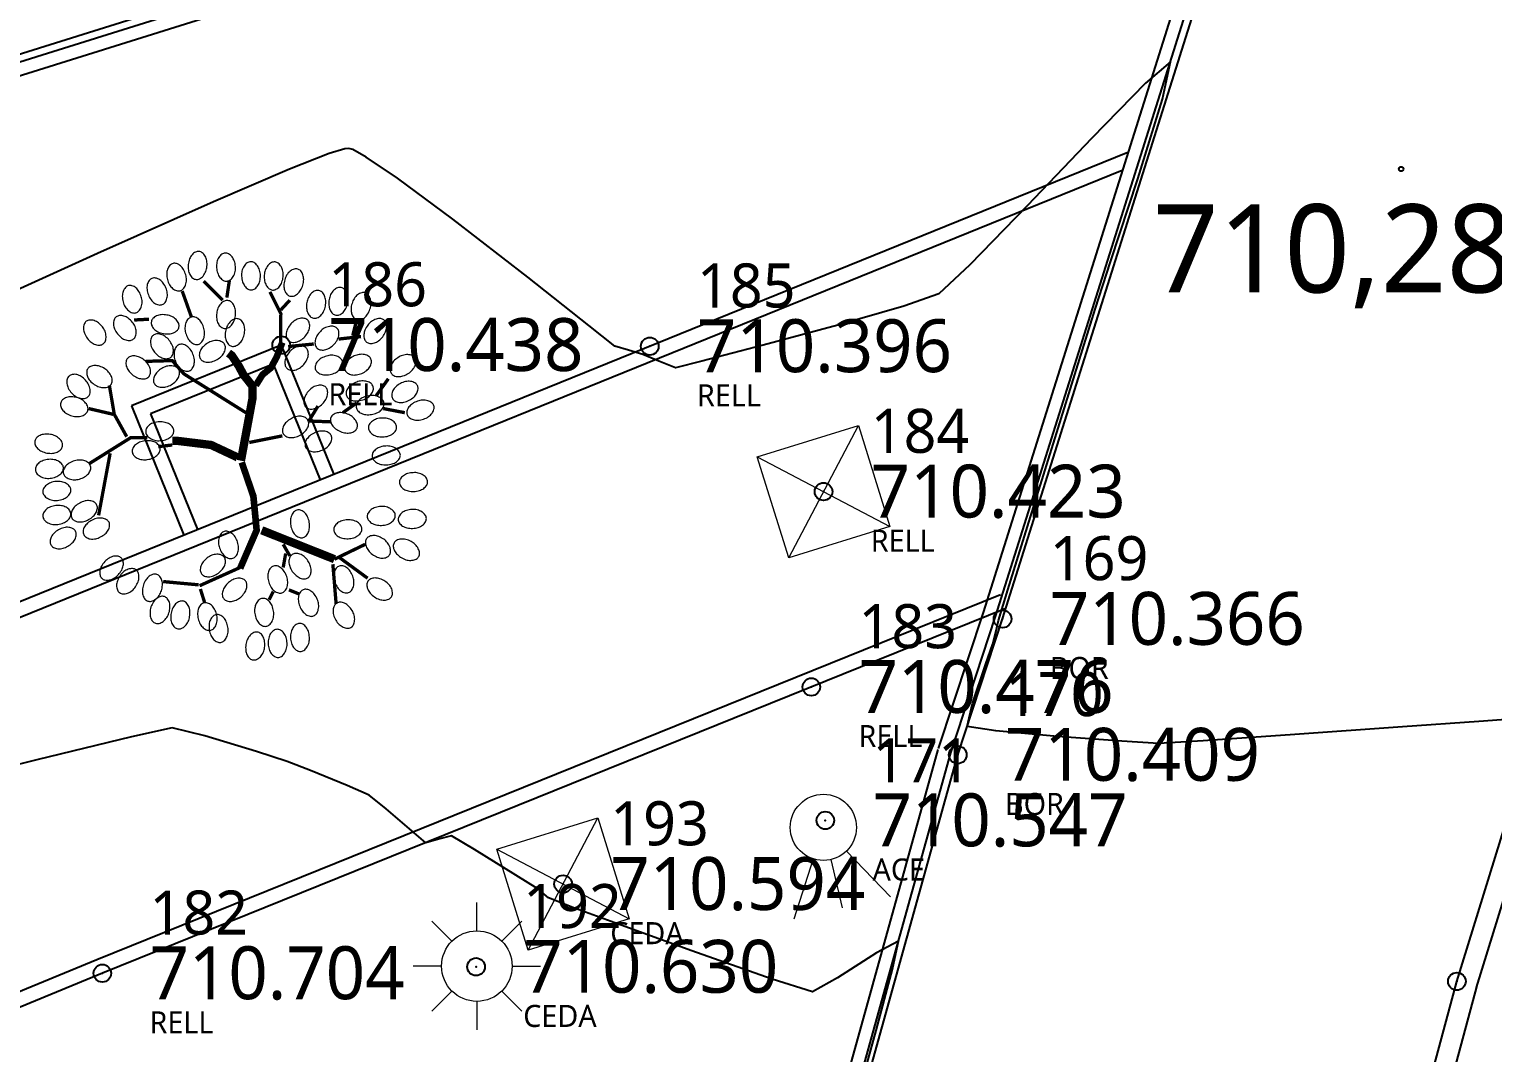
# Model space of a CAD drawing. Header units: metres. Extents: x 429510 to 429857, y 4467140 to 4467333.
# Drawn here: x 429678.79 to 429688.74, y 4467166.36 to 4467173.32 of the extents above; entities that cross this region are included whole.
import ezdxf

# ---------------------------------------------------------------- set-up
doc = ezdxf.new("R2010")
doc.units = ezdxf.units.M
doc.header["$LTSCALE"] = 4
doc.header["$PDMODE"] = 32
doc.header["$PDSIZE"] = 0.12
for name, color, linetype in [('C-ETIQ', 7, 'Continuous'), ('C-MARC', 7, 'Continuous'), ('C-PUNTOS', 7, 'Continuous'), ('C-SUPE-ETIQ_Puntos', 92, 'Continuous'), ('C-TOPO-FEAT', 94, 'Continuous')]:
    doc.layers.add(name, color=color, linetype=linetype)
doc.layers.add('C-SUPE_CurvasNivel', color=42, linetype='Continuous', true_color=0xb38600)
doc.layers.add('TB-ARBOL', color=94, linetype='Continuous', true_color=0x03a003)
for name, color, linetype, lineweight in [('TB-44FAROLA-P', 254, 'Continuous', 0), ('TB-47REGISTRO-ELECTRICO-P', 213, 'Continuous', 0), ('TB-52REGISTRO-TRAFICO-P', 253, 'Continuous', 0)]:
    doc.layers.add(name, color=color, linetype=linetype, lineweight=lineweight)
doc.layers.add('TRIAL-BORDILLO', color=232, linetype='Continuous', lineweight=9, true_color=0xc70063)
doc.styles.get("Standard").update_dxf_attribs({"font": 'segoeuil.ttf'})
doc.styles.add('Trial_standard', font='segoeuisl.ttf')

# ---------------------------------------------------------------- blocks, each defined once
blk = doc.blocks.new('*U33')
for p, q in [((0.261, -0.269), (0.76, -0.786)), ((-0.116, -0.357), (-0.335, -1.041)), ((0.085, -0.365), (0.213, -0.914))]:
    blk.add_line(p, q)
blk.add_circle((0, 0), 0.375)
blk = doc.blocks.new('FAR10')
for p, q in [((0, 0.4), (0, 0.722)), ((-0.283, 0.283), (-0.51, 0.51)), ((0.283, 0.283), (0.51, 0.51)), ((-0.4, 0), (-0.722, 0)), ((0.4, 0), (0.722, 0)), ((-0.283, -0.283), (-0.51, -0.51)), ((0.283, -0.283), (0.51, -0.51)), ((0, -0.4), (0, -0.722))]:
    blk.add_line(p, q)
blk.add_circle((0, 0), 0.4)
blk = doc.blocks.new('*U27')
for p, q in [((-0.395, -0.751), (0.395, 0.751)), ((-0.751, 0.395), (0.751, -0.395))]:
    blk.add_line(p, q)
at = {"flags": 128}
blk.add_lwpolyline([(-0.395, -0.751), (-0.751, 0.395), (0.395, 0.751), (0.751, -0.395), (-0.395, -0.751)], dxfattribs=at)
blk = doc.blocks.new('*U24')
at = {"layer": 'TB-ARBOL', "color": 84, "lineweight": 0, "true_color": 0x369720}
for points in [[(-0.674, 2.118, 0.139214), (-0.634, 2.125, 0.107097), (-0.594, 2.157, 0.080118), (-0.563, 2.209, 0.082766), (-0.551, 2.266, 0.067841), (-0.552, 2.33, 0.080118), (-0.57, 2.381, 0.107097), (-0.603, 2.421, 0.139214), (-0.64, 2.436, 0.139214), (-0.68, 2.429, 0.107097), (-0.72, 2.397, 0.080118), (-0.748, 2.35, 0.067841), (-0.763, 2.288, 0.067841), (-0.761, 2.224, 0.080118), (-0.744, 2.173, 0.107097), (-0.711, 2.133, 0.139214)], [(-0.325, 2.099, 0.139214), (-0.287, 2.112, 0.107097), (-0.252, 2.15, 0.080118), (-0.23, 2.207, 0.082766), (-0.228, 2.265, 0.067841), (-0.241, 2.328, 0.080118), (-0.266, 2.376, 0.107097), (-0.306, 2.409, 0.139214), (-0.345, 2.417, 0.139214), (-0.382, 2.404, 0.107097), (-0.417, 2.366, 0.080118), (-0.437, 2.315, 0.067841), (-0.441, 2.251, 0.067841), (-0.429, 2.189, 0.080118), (-0.403, 2.141, 0.107097), (-0.364, 2.107, 0.139214)], [(-0.855, 1.99, 0.139214), (-0.82, 2.01, 0.107097), (-0.794, 2.054, 0.080118), (-0.783, 2.113, 0.082766), (-0.791, 2.171, 0.067841), (-0.816, 2.23, 0.080118), (-0.85, 2.272, 0.107097), (-0.895, 2.298, 0.139214), (-0.935, 2.299, 0.139214), (-0.97, 2.278, 0.107097), (-0.997, 2.234, 0.080118), (-1.006, 2.181, 0.067841), (-0.999, 2.117, 0.067841), (-0.974, 2.058, 0.080118), (-0.94, 2.016, 0.107097), (-0.895, 1.991, 0.139214)], [(-0.056, 2.318, 0.139214), (-0.094, 2.306, 0.107097), (-0.13, 2.269, 0.080118), (-0.154, 2.213, 0.082766), (-0.158, 2.155, 0.067841), (-0.147, 2.092, 0.080118), (-0.123, 2.044, 0.107097), (-0.084, 2.009, 0.139214), (-0.046, 1.999, 0.139214), (-0.008, 2.012, 0.107097), (0.028, 2.049, 0.080118), (0.049, 2.099, 0.067841), (0.056, 2.162, 0.067841), (0.045, 2.225, 0.080118), (0.021, 2.274, 0.107097), (-0.017, 2.309, 0.139214)], [(0.221, 2.316, 0.139214), (0.181, 2.309, 0.107097), (0.141, 2.276, 0.080118), (0.111, 2.224, 0.082766), (0.1, 2.166, 0.067841), (0.103, 2.102, 0.080118), (0.122, 2.051, 0.107097), (0.156, 2.012, 0.139214), (0.193, 1.998, 0.139214), (0.232, 2.006, 0.107097), (0.273, 2.038, 0.080118), (0.299, 2.086, 0.067841), (0.313, 2.148, 0.067841), (0.31, 2.212, 0.080118), (0.292, 2.263, 0.107097), (0.258, 2.302, 0.139214)], [(0.478, 2.236, 0.139214), (0.438, 2.236, 0.107097), (0.392, 2.212, 0.080118), (0.353, 2.167, 0.082766), (0.331, 2.113, 0.067841), (0.322, 2.049, 0.080118), (0.33, 1.995, 0.107097), (0.356, 1.951, 0.139214), (0.389, 1.93, 0.139214), (0.429, 1.929, 0.107097), (0.475, 1.954, 0.080118), (0.511, 1.995, 0.067841), (0.536, 2.053, 0.067841), (0.546, 2.117, 0.080118), (0.538, 2.17, 0.107097), (0.512, 2.215, 0.139214)], [(-1.356, 1.74, 0.139214), (-1.322, 1.761, 0.107097), (-1.296, 1.805, 0.080118), (-1.286, 1.865, 0.082766), (-1.295, 1.922, 0.067841), (-1.321, 1.981, 0.080118), (-1.356, 2.023, 0.107097), (-1.401, 2.047, 0.139214), (-1.441, 2.048, 0.139214), (-1.475, 2.027, 0.107097), (-1.501, 1.982, 0.080118), (-1.51, 1.929, 0.067841), (-1.502, 1.865, 0.067841), (-1.476, 1.806, 0.080118), (-1.441, 1.765, 0.107097), (-1.396, 1.74, 0.139214)], [(-1.057, 1.833, 0.139214), (-1.025, 1.857, 0.107097), (-1.004, 1.904, 0.080118), (-1, 1.964, 0.082766), (-1.016, 2.021, 0.067841), (-1.047, 2.077, 0.080118), (-1.086, 2.114, 0.107097), (-1.134, 2.134, 0.139214), (-1.174, 2.13, 0.139214), (-1.205, 2.106, 0.107097), (-1.227, 2.059, 0.080118), (-1.23, 2.005, 0.067841), (-1.215, 1.943, 0.067841), (-1.184, 1.887, 0.080118), (-1.145, 1.849, 0.107097), (-1.097, 1.829, 0.139214)], [(0.718, 1.993, 0.139214), (0.678, 1.989, 0.107097), (0.635, 1.961, 0.080118), (0.6, 1.912, 0.082766), (0.582, 1.856, 0.067841), (0.579, 1.793, 0.080118), (0.592, 1.74, 0.107097), (0.621, 1.698, 0.139214), (0.657, 1.679, 0.139214), (0.697, 1.683, 0.107097), (0.74, 1.711, 0.080118), (0.772, 1.755, 0.067841), (0.793, 1.816, 0.067841), (0.796, 1.88, 0.080118), (0.783, 1.932, 0.107097), (0.754, 1.975, 0.139214)], [(0.971, 2.026, 0.139214), (0.931, 2.023, 0.107097), (0.888, 1.995, 0.080118), (0.852, 1.946, 0.082766), (0.835, 1.89, 0.067841), (0.832, 1.826, 0.080118), (0.845, 1.773, 0.107097), (0.874, 1.731, 0.139214), (0.91, 1.713, 0.139214), (0.95, 1.716, 0.107097), (0.993, 1.744, 0.080118), (1.025, 1.789, 0.067841), (1.045, 1.849, 0.067841), (1.049, 1.913, 0.080118), (1.036, 1.966, 0.107097), (1.007, 2.008, 0.139214)], [(-0.313, 1.879, 0.139214), (-0.352, 1.873, 0.107097), (-0.394, 1.843, 0.080118), (-0.426, 1.792, 0.082766), (-0.44, 1.735, 0.067841), (-0.44, 1.671, 0.080118), (-0.424, 1.619, 0.107097), (-0.392, 1.579, 0.139214), (-0.355, 1.563, 0.139214), (-0.315, 1.569, 0.107097), (-0.274, 1.599, 0.080118), (-0.245, 1.645, 0.067841), (-0.228, 1.707, 0.067841), (-0.228, 1.771, 0.080118), (-0.244, 1.823, 0.107097), (-0.276, 1.863, 0.139214)], [(1.244, 1.966, 0.139214), (1.204, 1.967, 0.107097), (1.158, 1.944, 0.080118), (1.117, 1.9, 0.082766), (1.094, 1.846, 0.067841), (1.083, 1.783, 0.080118), (1.09, 1.729, 0.107097), (1.115, 1.684, 0.139214), (1.149, 1.662, 0.139214), (1.189, 1.661, 0.107097), (1.235, 1.684, 0.080118), (1.271, 1.724, 0.067841), (1.298, 1.782, 0.067841), (1.309, 1.845, 0.080118), (1.302, 1.899, 0.107097), (1.277, 1.944, 0.139214)], [(-1.382, 1.443, 0.139214), (-1.359, 1.475, 0.107097), (-1.352, 1.526, 0.080118), (-1.366, 1.585, 0.082766), (-1.397, 1.634, 0.067841), (-1.444, 1.679, 0.080118), (-1.492, 1.703, 0.107097), (-1.543, 1.708, 0.139214), (-1.58, 1.693, 0.139214), (-1.604, 1.661, 0.107097), (-1.611, 1.609, 0.080118), (-1.598, 1.557, 0.067841), (-1.565, 1.502, 0.067841), (-1.519, 1.457, 0.080118), (-1.471, 1.432, 0.107097), (-1.419, 1.427, 0.139214)], [(-0.868, 1.579, 0.139214), (-0.871, 1.618, 0.107097), (-0.9, 1.662, 0.080118), (-0.948, 1.697, 0.082766), (-1.004, 1.714, 0.067841), (-1.068, 1.718, 0.080118), (-1.121, 1.705, 0.107097), (-1.163, 1.675, 0.139214), (-1.181, 1.639, 0.139214), (-1.178, 1.599, 0.107097), (-1.15, 1.556, 0.080118), (-1.106, 1.524, 0.067841), (-1.045, 1.504, 0.067841), (-0.981, 1.5, 0.080118), (-0.928, 1.513, 0.107097), (-0.886, 1.543, 0.139214)], [(-0.726, 1.692, 0.139214), (-0.761, 1.672, 0.107097), (-0.789, 1.629, 0.080118), (-0.8, 1.57, 0.082766), (-0.792, 1.512, 0.067841), (-0.769, 1.452, 0.080118), (-0.735, 1.41, 0.107097), (-0.69, 1.384, 0.139214), (-0.65, 1.382, 0.139214), (-0.616, 1.402, 0.107097), (-0.588, 1.446, 0.080118), (-0.578, 1.499, 0.067841), (-0.585, 1.563, 0.067841), (-0.608, 1.622, 0.080118), (-0.642, 1.665, 0.107097), (-0.686, 1.691, 0.139214)], [(-0.195, 1.671, 0.139214), (-0.235, 1.67, 0.107097), (-0.28, 1.644, 0.080118), (-0.317, 1.597, 0.082766), (-0.337, 1.542, 0.067841), (-0.344, 1.478, 0.080118), (-0.333, 1.425, 0.107097), (-0.306, 1.381, 0.139214), (-0.271, 1.361, 0.139214), (-0.231, 1.363, 0.107097), (-0.186, 1.389, 0.080118), (-0.152, 1.431, 0.067841), (-0.129, 1.491, 0.067841), (-0.122, 1.555, 0.080118), (-0.133, 1.608, 0.107097), (-0.16, 1.651, 0.139214)], [(0.589, 1.659, 0.139214), (0.553, 1.677, 0.107097), (0.502, 1.676, 0.080118), (0.446, 1.653, 0.082766), (0.402, 1.614, 0.067841), (0.366, 1.562, 0.080118), (0.349, 1.51, 0.107097), (0.352, 1.458, 0.139214), (0.373, 1.424, 0.139214), (0.409, 1.406, 0.107097), (0.461, 1.408, 0.080118), (0.511, 1.429, 0.067841), (0.56, 1.469, 0.067841), (0.596, 1.522, 0.080118), (0.613, 1.574, 0.107097), (0.61, 1.625, 0.139214)], [(1.456, 1.659, 0.139214), (1.419, 1.674, 0.107097), (1.368, 1.669, 0.080118), (1.314, 1.641, 0.082766), (1.274, 1.6, 0.067841), (1.241, 1.544, 0.080118), (1.229, 1.492, 0.107097), (1.236, 1.44, 0.139214), (1.259, 1.408, 0.139214), (1.296, 1.393, 0.107097), (1.348, 1.398, 0.080118), (1.396, 1.423, 0.067841), (1.442, 1.468, 0.067841), (1.474, 1.523, 0.080118), (1.487, 1.576, 0.107097), (1.48, 1.627, 0.139214)], [(-1.726, 1.388, 0.139214), (-1.702, 1.42, 0.107097), (-1.694, 1.471, 0.080118), (-1.706, 1.53, 0.082766), (-1.736, 1.58, 0.067841), (-1.781, 1.625, 0.080118), (-1.829, 1.651, 0.107097), (-1.88, 1.657, 0.139214), (-1.918, 1.643, 0.139214), (-1.942, 1.611, 0.107097), (-1.95, 1.56, 0.080118), (-1.939, 1.507, 0.067841), (-1.907, 1.451, 0.067841), (-1.862, 1.406, 0.080118), (-1.815, 1.38, 0.107097), (-1.763, 1.373, 0.139214)], [(-1.16, 1.484, 0.139214), (-1.184, 1.452, 0.107097), (-1.19, 1.401, 0.080118), (-1.176, 1.342, 0.082766), (-1.144, 1.293, 0.067841), (-1.098, 1.249, 0.080118), (-1.049, 1.225, 0.107097), (-0.998, 1.22, 0.139214), (-0.961, 1.235, 0.139214), (-0.938, 1.268, 0.107097), (-0.931, 1.319, 0.080118), (-0.944, 1.372, 0.067841), (-0.977, 1.427, 0.067841), (-1.024, 1.471, 0.080118), (-1.072, 1.495, 0.107097), (-1.124, 1.5, 0.139214)], [(0.923, 1.565, 0.139214), (0.888, 1.584, 0.107097), (0.837, 1.586, 0.080118), (0.78, 1.565, 0.082766), (0.735, 1.529, 0.067841), (0.696, 1.478, 0.080118), (0.677, 1.427, 0.107097), (0.677, 1.375, 0.139214), (0.697, 1.34, 0.139214), (0.731, 1.321, 0.107097), (0.783, 1.319, 0.080118), (0.834, 1.338, 0.067841), (0.885, 1.377, 0.067841), (0.924, 1.427, 0.080118), (0.943, 1.478, 0.107097), (0.943, 1.53, 0.139214)], [(-0.867, 1.379, 0.139214), (-0.899, 1.354, 0.107097), (-0.92, 1.307, 0.080118), (-0.923, 1.247, 0.082766), (-0.908, 1.191, 0.067841), (-0.876, 1.135, 0.080118), (-0.837, 1.098, 0.107097), (-0.789, 1.078, 0.139214), (-0.749, 1.082, 0.139214), (-0.717, 1.107, 0.107097), (-0.696, 1.154, 0.080118), (-0.693, 1.208, 0.067841), (-0.709, 1.27, 0.067841), (-0.74, 1.326, 0.080118), (-0.78, 1.363, 0.107097), (-0.827, 1.383, 0.139214)], [(-0.351, 1.383, 0.139214), (-0.38, 1.41, 0.107097), (-0.43, 1.425, 0.080118), (-0.49, 1.419, 0.082766), (-0.543, 1.395, 0.067841), (-0.594, 1.355, 0.080118), (-0.625, 1.311, 0.107097), (-0.637, 1.261, 0.139214), (-0.627, 1.222, 0.139214), (-0.598, 1.194, 0.107097), (-0.548, 1.18, 0.080118), (-0.494, 1.185, 0.067841), (-0.435, 1.21, 0.067841), (-0.385, 1.249, 0.080118), (-0.354, 1.294, 0.107097), (-0.341, 1.344, 0.139214)], [(0.573, 1.343, 0.139214), (0.537, 1.361, 0.107097), (0.485, 1.359, 0.080118), (0.43, 1.336, 0.082766), (0.387, 1.297, 0.067841), (0.351, 1.244, 0.080118), (0.334, 1.192, 0.107097), (0.338, 1.14, 0.139214), (0.359, 1.107, 0.139214), (0.395, 1.089, 0.107097), (0.447, 1.091, 0.080118), (0.497, 1.112, 0.067841), (0.546, 1.153, 0.067841), (0.582, 1.206, 0.080118), (0.598, 1.258, 0.107097), (0.594, 1.31, 0.139214)], [(-1.207, 1.019, 0.139214), (-1.191, 1.055, 0.107097), (-1.195, 1.107, 0.080118), (-1.221, 1.161, 0.082766), (-1.261, 1.203, 0.067841), (-1.315, 1.237, 0.080118), (-1.368, 1.251, 0.107097), (-1.419, 1.246, 0.139214), (-1.452, 1.223, 0.139214), (-1.468, 1.187, 0.107097), (-1.465, 1.135, 0.080118), (-1.441, 1.086, 0.067841), (-1.398, 1.039, 0.067841), (-1.344, 1.005, 0.080118), (-1.292, 0.991, 0.107097), (-1.24, 0.996, 0.139214)], [(0.986, 1.188, 0.139214), (0.965, 1.222, 0.107097), (0.921, 1.249, 0.080118), (0.862, 1.259, 0.082766), (0.804, 1.249, 0.067841), (0.745, 1.224, 0.080118), (0.704, 1.189, 0.107097), (0.679, 1.144, 0.139214), (0.678, 1.104, 0.139214), (0.699, 1.07, 0.107097), (0.743, 1.043, 0.080118), (0.797, 1.035, 0.067841), (0.861, 1.043, 0.067841), (0.919, 1.068, 0.080118), (0.961, 1.103, 0.107097), (0.986, 1.148, 0.139214)], [(1.309, 1.215, 0.139214), (1.284, 1.246, 0.107097), (1.236, 1.266, 0.080118), (1.176, 1.267, 0.082766), (1.12, 1.25, 0.067841), (1.066, 1.216, 0.080118), (1.029, 1.176, 0.107097), (1.012, 1.127, 0.139214), (1.017, 1.088, 0.139214), (1.042, 1.057, 0.107097), (1.09, 1.037, 0.080118), (1.144, 1.036, 0.067841), (1.206, 1.053, 0.067841), (1.261, 1.087, 0.080118), (1.297, 1.127, 0.107097), (1.315, 1.176, 0.139214)], [(1.807, 1.227, 0.139214), (1.777, 1.254, 0.107097), (1.727, 1.266, 0.080118), (1.667, 1.257, 0.082766), (1.615, 1.231, 0.067841), (1.566, 1.19, 0.080118), (1.537, 1.144, 0.107097), (1.527, 1.093, 0.139214), (1.538, 1.055, 0.139214), (1.568, 1.028, 0.107097), (1.619, 1.016, 0.080118), (1.672, 1.024, 0.067841), (1.731, 1.051, 0.067841), (1.779, 1.092, 0.080118), (1.809, 1.138, 0.107097), (1.819, 1.189, 0.139214)], [(-1.901, 0.786, 0.139214), (-1.879, 0.819, 0.107097), (-1.876, 0.871, 0.080118), (-1.894, 0.928, 0.082766), (-1.928, 0.976, 0.067841), (-1.977, 1.017, 0.080118), (-2.026, 1.039, 0.107097), (-2.078, 1.04, 0.139214), (-2.114, 1.023, 0.139214), (-2.135, 0.989, 0.107097), (-2.139, 0.938, 0.080118), (-2.123, 0.886, 0.067841), (-2.087, 0.833, 0.067841), (-2.038, 0.791, 0.080118), (-1.988, 0.77, 0.107097), (-1.937, 0.768, 0.139214)], [(-1.636, 0.928, 0.139214), (-1.624, 0.966, 0.107097), (-1.633, 1.017, 0.080118), (-1.665, 1.068, 0.082766), (-1.709, 1.106, 0.067841), (-1.767, 1.134, 0.080118), (-1.821, 1.142, 0.107097), (-1.871, 1.131, 0.139214), (-1.902, 1.106, 0.139214), (-1.914, 1.067, 0.107097), (-1.905, 1.017, 0.080118), (-1.876, 0.97, 0.067841), (-1.828, 0.928, 0.067841), (-1.771, 0.9, 0.080118), (-1.717, 0.891, 0.107097), (-1.667, 0.902, 0.139214)], [(-0.87, 1.096, 0.139214), (-0.899, 1.124, 0.107097), (-0.948, 1.138, 0.080118), (-1.009, 1.133, 0.082766), (-1.062, 1.109, 0.067841), (-1.113, 1.07, 0.080118), (-1.144, 1.026, 0.107097), (-1.157, 0.976, 0.139214), (-1.147, 0.937, 0.139214), (-1.118, 0.909, 0.107097), (-1.069, 0.895, 0.080118), (-1.015, 0.9, 0.067841), (-0.955, 0.924, 0.067841), (-0.905, 0.963, 0.080118), (-0.873, 1.007, 0.107097), (-0.861, 1.057, 0.139214)], [(0.761, 0.915, 0.107097), (0.71, 0.916, 0.080118), (0.653, 0.896, 0.082766), (0.608, 0.859, 0.067841), (0.569, 0.808, 0.080118), (0.55, 0.757, 0.107097), (0.551, 0.706, 0.139214), (0.57, 0.671, 0.139214), (0.605, 0.651, 0.107097), (0.657, 0.65, 0.080118), (0.708, 0.669, 0.067841), (0.759, 0.707, 0.067841), (0.797, 0.758, 0.080118), (0.816, 0.809, 0.107097), (0.816, 0.861, 0.139214), (0.796, 0.896, 0.139214)], [(1.205, 0.967, 0.082766), (1.148, 0.955, 0.067841), (1.09, 0.926, 0.080118), (1.05, 0.889, 0.107097), (1.028, 0.842, 0.139214), (1.03, 0.803, 0.139214), (1.053, 0.769, 0.107097), (1.098, 0.746, 0.080118), (1.152, 0.74, 0.067841), (1.215, 0.752, 0.067841), (1.273, 0.78, 0.080118), (1.312, 0.817, 0.107097), (1.335, 0.864, 0.139214), (1.333, 0.904, 0.139214), (1.31, 0.937, 0.107097), (1.264, 0.961, 0.080118)], [(1.628, 0.724, 0.080118), (1.682, 0.726, 0.067841), (1.743, 0.748, 0.067841), (1.795, 0.785, 0.080118), (1.828, 0.828, 0.107097), (1.843, 0.877, 0.139214), (1.835, 0.916, 0.139214), (1.808, 0.945, 0.107097), (1.759, 0.962, 0.080118), (1.699, 0.959, 0.082766), (1.644, 0.938, 0.067841), (1.592, 0.901, 0.080118), (1.558, 0.858, 0.107097), (1.544, 0.809, 0.139214), (1.552, 0.77, 0.139214), (1.579, 0.74, 0.107097)], [(-1.902, 0.631, 0.139214), (-1.901, 0.671, 0.107097), (-1.926, 0.716, 0.080118), (-1.971, 0.756, 0.082766), (-2.025, 0.778, 0.067841), (-2.089, 0.787, 0.080118), (-2.142, 0.779, 0.107097), (-2.187, 0.753, 0.139214), (-2.208, 0.719, 0.139214), (-2.208, 0.679, 0.107097), (-2.184, 0.633, 0.080118), (-2.143, 0.598, 0.067841), (-2.084, 0.572, 0.067841), (-2.021, 0.563, 0.080118), (-1.967, 0.571, 0.107097), (-1.923, 0.597, 0.139214)], [(1.199, 0.601, 0.080118), (1.251, 0.586, 0.067841), (1.315, 0.587, 0.067841), (1.376, 0.605, 0.080118), (1.422, 0.635, 0.107097), (1.451, 0.677, 0.139214), (1.456, 0.717, 0.139214), (1.44, 0.753, 0.107097), (1.399, 0.784, 0.080118), (1.341, 0.801, 0.082766), (1.283, 0.798, 0.067841), (1.221, 0.78, 0.080118), (1.176, 0.75, 0.107097), (1.146, 0.708, 0.139214), (1.141, 0.668, 0.139214), (1.158, 0.632, 0.107097)], [(2.022, 0.686, 0.139214), (1.999, 0.719, 0.107097), (1.953, 0.743, 0.080118), (1.893, 0.75, 0.082766), (1.836, 0.737, 0.067841), (1.779, 0.709, 0.080118), (1.739, 0.672, 0.107097), (1.717, 0.625, 0.139214), (1.719, 0.585, 0.139214), (1.742, 0.552, 0.107097), (1.787, 0.528, 0.080118), (1.841, 0.522, 0.067841), (1.904, 0.534, 0.067841), (1.962, 0.563, 0.080118), (2.001, 0.6, 0.107097), (2.023, 0.646, 0.139214)], [(-1.245, 0.391, 0.139214), (-1.233, 0.353, 0.107097), (-1.196, 0.317, 0.080118), (-1.14, 0.294, 0.082766), (-1.082, 0.29, 0.067841), (-1.019, 0.301, 0.080118), (-0.97, 0.325, 0.107097), (-0.936, 0.363, 0.139214), (-0.926, 0.402, 0.139214), (-0.938, 0.44, 0.107097), (-0.975, 0.476, 0.080118), (-1.026, 0.497, 0.067841), (-1.089, 0.504, 0.067841), (-1.152, 0.493, 0.080118), (-1.201, 0.469, 0.107097), (-1.235, 0.43, 0.139214)], [(0.566, 0.551, 0.107097), (0.517, 0.566, 0.080118), (0.456, 0.562, 0.082766), (0.403, 0.539, 0.067841), (0.351, 0.501, 0.080118), (0.319, 0.457, 0.107097), (0.306, 0.407, 0.139214), (0.315, 0.368, 0.139214), (0.343, 0.34, 0.107097), (0.392, 0.325, 0.080118), (0.446, 0.329, 0.067841), (0.506, 0.352, 0.067841), (0.557, 0.39, 0.080118), (0.59, 0.434, 0.107097), (0.603, 0.483, 0.139214), (0.594, 0.522, 0.139214)], [(1.151, 0.432, 0.139214), (1.155, 0.472, 0.107097), (1.136, 0.519, 0.080118), (1.095, 0.563, 0.082766), (1.043, 0.591, 0.067841), (0.981, 0.607, 0.080118), (0.927, 0.605, 0.107097), (0.88, 0.584, 0.139214), (0.855, 0.552, 0.139214), (0.851, 0.512, 0.107097), (0.87, 0.464, 0.080118), (0.907, 0.425, 0.067841), (0.963, 0.393, 0.067841), (1.025, 0.377, 0.080118), (1.079, 0.379, 0.107097), (1.126, 0.4, 0.139214)], [(1.38, 0.339, 0.067841), (1.443, 0.333, 0.067841), (1.507, 0.343, 0.080118), (1.555, 0.368, 0.107097), (1.59, 0.406, 0.139214), (1.599, 0.445, 0.139214), (1.587, 0.483, 0.107097), (1.55, 0.519, 0.080118), (1.495, 0.542, 0.082766), (1.436, 0.546, 0.067841), (1.373, 0.536, 0.080118), (1.325, 0.511, 0.107097), (1.29, 0.473, 0.139214), (1.28, 0.434, 0.139214), (1.293, 0.396, 0.107097), (1.33, 0.36, 0.080118)], [(-2.188, 0.227, 0.139214), (-2.192, 0.267, 0.107097), (-2.221, 0.31, 0.080118), (-2.27, 0.344, 0.082766), (-2.326, 0.361, 0.067841), (-2.39, 0.363, 0.080118), (-2.443, 0.35, 0.107097), (-2.485, 0.32, 0.139214), (-2.502, 0.284, 0.139214), (-2.498, 0.244, 0.107097), (-2.47, 0.201, 0.080118), (-2.425, 0.17, 0.067841), (-2.365, 0.15, 0.067841), (-2.301, 0.147, 0.080118), (-2.248, 0.161, 0.107097), (-2.206, 0.191, 0.139214)], [(0.86, 0.345, 0.139214), (0.834, 0.376, 0.107097), (0.787, 0.396, 0.080118), (0.726, 0.397, 0.082766), (0.671, 0.379, 0.067841), (0.616, 0.346, 0.080118), (0.58, 0.305, 0.107097), (0.562, 0.257, 0.139214), (0.567, 0.217, 0.139214), (0.593, 0.186, 0.107097), (0.64, 0.167, 0.080118), (0.695, 0.166, 0.067841), (0.756, 0.183, 0.067841), (0.811, 0.216, 0.080118), (0.847, 0.257, 0.107097), (0.865, 0.305, 0.139214)], [(-1.398, 0.163, 0.139214), (-1.383, 0.126, 0.107097), (-1.343, 0.093, 0.080118), (-1.285, 0.075, 0.082766), (-1.227, 0.076, 0.067841), (-1.165, 0.092, 0.080118), (-1.119, 0.121, 0.107097), (-1.088, 0.162, 0.139214), (-1.082, 0.201, 0.139214), (-1.097, 0.238, 0.107097), (-1.137, 0.271, 0.080118), (-1.189, 0.287, 0.067841), (-1.253, 0.288, 0.067841), (-1.315, 0.272, 0.080118), (-1.361, 0.243, 0.107097), (-1.392, 0.202, 0.139214)], [(1.642, 0.127, 0.139214), (1.629, 0.165, 0.107097), (1.592, 0.201, 0.080118), (1.537, 0.224, 0.082766), (1.479, 0.229, 0.067841), (1.415, 0.218, 0.080118), (1.367, 0.194, 0.107097), (1.332, 0.155, 0.139214), (1.323, 0.116, 0.139214), (1.335, 0.078, 0.107097), (1.372, 0.042, 0.080118), (1.422, 0.021, 0.067841), (1.486, 0.015, 0.067841), (1.549, 0.026, 0.080118), (1.597, 0.05, 0.107097), (1.632, 0.088, 0.139214)], [(-2.496, -0.042, 0.139214), (-2.482, -0.079, 0.107097), (-2.443, -0.114, 0.080118), (-2.386, -0.134, 0.082766), (-2.328, -0.136, 0.067841), (-2.265, -0.122, 0.080118), (-2.218, -0.095, 0.107097), (-2.185, -0.055, 0.139214), (-2.178, -0.016, 0.139214), (-2.192, 0.021, 0.107097), (-2.23, 0.055, 0.080118), (-2.281, 0.074, 0.067841), (-2.345, 0.078, 0.067841), (-2.408, 0.064, 0.080118), (-2.455, 0.037, 0.107097), (-2.488, -0.003, 0.139214)], [(-2.178, -0.084, 0.139214), (-2.157, -0.118, 0.107097), (-2.113, -0.144, 0.080118), (-2.053, -0.154, 0.082766), (-1.996, -0.145, 0.067841), (-1.937, -0.12, 0.080118), (-1.895, -0.085, 0.107097), (-1.871, -0.04, 0.139214), (-1.87, 0, 0.139214), (-1.891, 0.035, 0.107097), (-1.935, 0.061, 0.080118), (-1.989, 0.07, 0.067841), (-2.052, 0.061, 0.067841), (-2.111, 0.036, 0.080118), (-2.153, 0.001, 0.107097), (-2.177, -0.044, 0.139214)], [(1.951, -0.174, 0.139214), (1.939, -0.136, 0.107097), (1.902, -0.1, 0.080118), (1.846, -0.077, 0.082766), (1.788, -0.073, 0.067841), (1.725, -0.083, 0.080118), (1.676, -0.108, 0.107097), (1.642, -0.146, 0.139214), (1.632, -0.185, 0.139214), (1.644, -0.223, 0.107097), (1.681, -0.259, 0.080118), (1.732, -0.28, 0.067841), (1.795, -0.286, 0.067841), (1.858, -0.276, 0.080118), (1.907, -0.251, 0.107097), (1.941, -0.213, 0.139214)], [(-2.411, -0.293, 0.139214), (-2.397, -0.33, 0.107097), (-2.359, -0.364, 0.080118), (-2.302, -0.385, 0.082766), (-2.244, -0.387, 0.067841), (-2.181, -0.373, 0.080118), (-2.134, -0.346, 0.107097), (-2.101, -0.306, 0.139214), (-2.093, -0.267, 0.139214), (-2.107, -0.23, 0.107097), (-2.146, -0.195, 0.080118), (-2.197, -0.177, 0.067841), (-2.261, -0.173, 0.067841), (-2.323, -0.187, 0.080118), (-2.371, -0.214, 0.107097), (-2.403, -0.254, 0.139214)], [(-2.411, -0.57, 0.139214), (-2.396, -0.607, 0.107097), (-2.356, -0.64, 0.080118), (-2.299, -0.659, 0.082766), (-2.24, -0.659, 0.067841), (-2.178, -0.643, 0.080118), (-2.132, -0.615, 0.107097), (-2.1, -0.574, 0.139214), (-2.094, -0.535, 0.139214), (-2.109, -0.498, 0.107097), (-2.148, -0.465, 0.080118), (-2.2, -0.448, 0.067841), (-2.264, -0.446, 0.067841), (-2.326, -0.461, 0.080118), (-2.372, -0.489, 0.107097), (-2.404, -0.53, 0.139214)], [(-2.083, -0.586, 0.139214), (-2.055, -0.615, 0.107097), (-2.006, -0.631, 0.080118), (-1.946, -0.627, 0.082766), (-1.892, -0.605, 0.067841), (-1.84, -0.567, 0.080118), (-1.807, -0.524, 0.107097), (-1.793, -0.474, 0.139214), (-1.802, -0.435, 0.139214), (-1.83, -0.407, 0.107097), (-1.879, -0.391, 0.080118), (-1.933, -0.394, 0.067841), (-1.993, -0.417, 0.067841), (-2.045, -0.454, 0.080118), (-2.077, -0.498, 0.107097), (-2.091, -0.547, 0.139214)], [(0.478, -0.496, 0.139214), (0.442, -0.513, 0.107097), (0.411, -0.555, 0.080118), (0.396, -0.613, 0.082766), (0.399, -0.671, 0.067841), (0.418, -0.732, 0.080118), (0.449, -0.777, 0.107097), (0.491, -0.806, 0.139214), (0.531, -0.811, 0.139214), (0.567, -0.794, 0.107097), (0.598, -0.752, 0.080118), (0.612, -0.7, 0.067841), (0.61, -0.636, 0.067841), (0.591, -0.575, 0.080118), (0.561, -0.53, 0.107097), (0.518, -0.501, 0.139214)], [(1.585, -0.559, 0.139214), (1.573, -0.521, 0.107097), (1.536, -0.485, 0.080118), (1.481, -0.461, 0.082766), (1.422, -0.457, 0.067841), (1.359, -0.468, 0.080118), (1.311, -0.492, 0.107097), (1.276, -0.531, 0.139214), (1.266, -0.569, 0.139214), (1.279, -0.608, 0.107097), (1.316, -0.644, 0.080118), (1.366, -0.665, 0.067841), (1.429, -0.671, 0.067841), (1.493, -0.66, 0.080118), (1.541, -0.636, 0.107097), (1.576, -0.598, 0.139214)], [(1.937, -0.593, 0.139214), (1.925, -0.555, 0.107097), (1.888, -0.519, 0.080118), (1.832, -0.495, 0.082766), (1.774, -0.491, 0.067841), (1.711, -0.502, 0.080118), (1.662, -0.526, 0.107097), (1.628, -0.565, 0.139214), (1.618, -0.603, 0.139214), (1.63, -0.642, 0.107097), (1.667, -0.678, 0.080118), (1.717, -0.699, 0.067841), (1.781, -0.705, 0.067841), (1.844, -0.694, 0.080118), (1.893, -0.67, 0.107097), (1.927, -0.632, 0.139214)], [(-1.948, -0.776, 0.139214), (-1.921, -0.806, 0.107097), (-1.873, -0.824, 0.080118), (-1.812, -0.822, 0.082766), (-1.758, -0.802, 0.067841), (-1.704, -0.767, 0.080118), (-1.67, -0.725, 0.107097), (-1.654, -0.676, 0.139214), (-1.661, -0.636, 0.139214), (-1.688, -0.607, 0.107097), (-1.736, -0.589, 0.080118), (-1.79, -0.59, 0.067841), (-1.851, -0.61, 0.067841), (-1.904, -0.646, 0.080118), (-1.939, -0.688, 0.107097), (-1.955, -0.737, 0.139214)], [(1.206, -0.71, 0.139214), (1.194, -0.672, 0.107097), (1.157, -0.636, 0.080118), (1.101, -0.613, 0.082766), (1.043, -0.608, 0.067841), (0.98, -0.619, 0.080118), (0.931, -0.643, 0.107097), (0.897, -0.682, 0.139214), (0.887, -0.721, 0.139214), (0.899, -0.759, 0.107097), (0.936, -0.795, 0.080118), (0.986, -0.816, 0.067841), (1.05, -0.822, 0.067841), (1.113, -0.811, 0.080118), (1.162, -0.787, 0.107097), (1.196, -0.749, 0.139214)], [(-2.32, -0.891, 0.139214), (-2.292, -0.92, 0.107097), (-2.242, -0.935, 0.080118), (-2.182, -0.93, 0.082766), (-2.129, -0.908, 0.067841), (-2.077, -0.869, 0.080118), (-2.045, -0.826, 0.107097), (-2.032, -0.776, 0.139214), (-2.041, -0.737, 0.139214), (-2.069, -0.709, 0.107097), (-2.118, -0.693, 0.080118), (-2.172, -0.697, 0.067841), (-2.232, -0.72, 0.067841), (-2.283, -0.759, 0.080118), (-2.316, -0.803, 0.107097), (-2.329, -0.852, 0.139214)], [(-0.355, -0.74, 0.139214), (-0.389, -0.762, 0.107097), (-0.413, -0.808, 0.080118), (-0.42, -0.868, 0.082766), (-0.408, -0.925, 0.067841), (-0.38, -0.983, 0.080118), (-0.343, -1.023, 0.107097), (-0.297, -1.045, 0.139214), (-0.257, -1.044, 0.139214), (-0.224, -1.021, 0.107097), (-0.199, -0.976, 0.080118), (-0.193, -0.922, 0.067841), (-0.204, -0.859, 0.067841), (-0.232, -0.801, 0.080118), (-0.269, -0.761, 0.107097), (-0.315, -0.739, 0.139214)], [(1.517, -1.009, 0.139214), (1.531, -0.971, 0.107097), (1.525, -0.92, 0.080118), (1.496, -0.867, 0.082766), (1.453, -0.828, 0.067841), (1.397, -0.797, 0.080118), (1.343, -0.786, 0.107097), (1.293, -0.795, 0.139214), (1.261, -0.819, 0.139214), (1.247, -0.856, 0.107097), (1.253, -0.908, 0.080118), (1.28, -0.955, 0.067841), (1.325, -1, 0.067841), (1.381, -1.031, 0.080118), (1.435, -1.042, 0.107097), (1.486, -1.033, 0.139214)], [(1.851, -1.024, 0.139214), (1.86, -0.985, 0.107097), (1.846, -0.935, 0.080118), (1.811, -0.886, 0.082766), (1.763, -0.853, 0.067841), (1.703, -0.83, 0.080118), (1.649, -0.826, 0.107097), (1.6, -0.841, 0.139214), (1.571, -0.87, 0.139214), (1.562, -0.909, 0.107097), (1.576, -0.959, 0.080118), (1.608, -1.002, 0.067841), (1.659, -1.04, 0.067841), (1.719, -1.064, 0.080118), (1.773, -1.067, 0.107097), (1.823, -1.052, 0.139214)], [(0.595, -1.264, 0.139214), (0.621, -1.234, 0.107097), (0.631, -1.183, 0.080118), (0.621, -1.124, 0.082766), (0.594, -1.072, 0.067841), (0.551, -1.025, 0.080118), (0.504, -0.997, 0.107097), (0.453, -0.988, 0.139214), (0.415, -1.001, 0.139214), (0.39, -1.031, 0.107097), (0.379, -1.082, 0.080118), (0.388, -1.135, 0.067841), (0.417, -1.193, 0.067841), (0.46, -1.24, 0.080118), (0.506, -1.268, 0.107097), (0.557, -1.277, 0.139214)], [(-1.742, -1.271, 0.139214), (-1.707, -1.29, 0.107097), (-1.655, -1.289, 0.080118), (-1.599, -1.267, 0.082766), (-1.555, -1.229, 0.067841), (-1.517, -1.177, 0.080118), (-1.5, -1.126, 0.107097), (-1.502, -1.074, 0.139214), (-1.523, -1.04, 0.139214), (-1.558, -1.021, 0.107097), (-1.61, -1.021, 0.080118), (-1.66, -1.042, 0.067841), (-1.71, -1.082, 0.067841), (-1.747, -1.134, 0.080118), (-1.765, -1.185, 0.107097), (-1.763, -1.237, 0.139214)], [(-1.541, -1.433, 0.139214), (-1.503, -1.447, 0.107097), (-1.452, -1.44, 0.080118), (-1.4, -1.41, 0.082766), (-1.361, -1.366, 0.067841), (-1.331, -1.31, 0.080118), (-1.321, -1.256, 0.107097), (-1.33, -1.206, 0.139214), (-1.355, -1.174, 0.139214), (-1.393, -1.161, 0.107097), (-1.444, -1.168, 0.080118), (-1.491, -1.195, 0.067841), (-1.535, -1.242, 0.067841), (-1.565, -1.298, 0.080118), (-1.575, -1.351, 0.107097), (-1.566, -1.402, 0.139214)], [(-0.355, -1.031, 0.139214), (-0.387, -1.007, 0.107097), (-0.438, -0.998, 0.080118), (-0.497, -1.01, 0.082766), (-0.547, -1.04, 0.067841), (-0.593, -1.085, 0.080118), (-0.619, -1.132, 0.107097), (-0.626, -1.183, 0.139214), (-0.612, -1.221, 0.139214), (-0.58, -1.245, 0.107097), (-0.53, -1.254, 0.080118), (-0.476, -1.243, 0.067841), (-0.42, -1.212, 0.067841), (-0.374, -1.167, 0.080118), (-0.348, -1.12, 0.107097), (-0.341, -1.069, 0.139214)], [(0.3, -1.436, 0.139214), (0.333, -1.414, 0.107097), (0.358, -1.369, 0.080118), (0.365, -1.309, 0.082766), (0.354, -1.252, 0.067841), (0.326, -1.194, 0.080118), (0.29, -1.154, 0.107097), (0.244, -1.131, 0.139214), (0.204, -1.132, 0.139214), (0.17, -1.154, 0.107097), (0.146, -1.199, 0.080118), (0.139, -1.253, 0.067841), (0.15, -1.316, 0.067841), (0.177, -1.374, 0.080118), (0.214, -1.415, 0.107097), (0.26, -1.437, 0.139214)], [(1.055, -1.433, 0.139214), (1.087, -1.41, 0.107097), (1.111, -1.364, 0.080118), (1.116, -1.304, 0.082766), (1.103, -1.247, 0.067841), (1.073, -1.19, 0.080118), (1.036, -1.151, 0.107097), (0.989, -1.13, 0.139214), (0.949, -1.132, 0.139214), (0.916, -1.155, 0.107097), (0.893, -1.202, 0.080118), (0.888, -1.256, 0.067841), (0.901, -1.318, 0.067841), (0.93, -1.375, 0.080118), (0.968, -1.414, 0.107097), (1.015, -1.436, 0.139214)], [(-1.22, -1.529, 0.139214), (-1.18, -1.531, 0.107097), (-1.133, -1.509, 0.080118), (-1.092, -1.465, 0.082766), (-1.067, -1.412, 0.067841), (-1.055, -1.349, 0.080118), (-1.061, -1.295, 0.107097), (-1.084, -1.25, 0.139214), (-1.117, -1.227, 0.139214), (-1.157, -1.225, 0.107097), (-1.204, -1.247, 0.080118), (-1.241, -1.286, 0.067841), (-1.27, -1.343, 0.067841), (-1.282, -1.406, 0.080118), (-1.277, -1.46, 0.107097), (-1.253, -1.506, 0.139214)], [(-0.115, -1.298, 0.139214), (-0.148, -1.276, 0.107097), (-0.2, -1.271, 0.080118), (-0.258, -1.287, 0.082766), (-0.306, -1.32, 0.067841), (-0.349, -1.368, 0.080118), (-0.372, -1.417, 0.107097), (-0.375, -1.468, 0.139214), (-0.358, -1.505, 0.139214), (-0.325, -1.527, 0.107097), (-0.274, -1.532, 0.080118), (-0.221, -1.518, 0.067841), (-0.167, -1.483, 0.067841), (-0.125, -1.435, 0.080118), (-0.102, -1.386, 0.107097), (-0.098, -1.335, 0.139214)], [(1.541, -1.481, 0.139214), (1.553, -1.443, 0.107097), (1.544, -1.392, 0.080118), (1.512, -1.341, 0.082766), (1.467, -1.304, 0.067841), (1.41, -1.276, 0.080118), (1.356, -1.267, 0.107097), (1.306, -1.278, 0.139214), (1.275, -1.304, 0.139214), (1.263, -1.342, 0.107097), (1.272, -1.393, 0.080118), (1.301, -1.439, 0.067841), (1.349, -1.482, 0.067841), (1.406, -1.51, 0.080118), (1.46, -1.518, 0.107097), (1.51, -1.507, 0.139214)], [(-1.133, -1.781, 0.139214), (-1.093, -1.782, 0.107097), (-1.047, -1.76, 0.080118), (-1.006, -1.716, 0.082766), (-0.981, -1.663, 0.067841), (-0.97, -1.6, 0.080118), (-0.976, -1.546, 0.107097), (-1, -1.5, 0.139214), (-1.033, -1.478, 0.139214), (-1.073, -1.476, 0.107097), (-1.12, -1.498, 0.080118), (-1.157, -1.538, 0.067841), (-1.185, -1.596, 0.067841), (-1.196, -1.659, 0.080118), (-1.19, -1.713, 0.107097), (-1.166, -1.758, 0.139214)], [(0.659, -1.697, 0.139214), (0.691, -1.672, 0.107097), (0.712, -1.625, 0.080118), (0.716, -1.565, 0.082766), (0.7, -1.509, 0.067841), (0.668, -1.453, 0.080118), (0.629, -1.416, 0.107097), (0.581, -1.396, 0.139214), (0.541, -1.4, 0.139214), (0.51, -1.425, 0.107097), (0.488, -1.472, 0.080118), (0.486, -1.526, 0.067841), (0.501, -1.588, 0.067841), (0.533, -1.644, 0.080118), (0.572, -1.681, 0.107097), (0.62, -1.701, 0.139214)], [(-0.881, -1.843, 0.139214), (-0.841, -1.839, 0.107097), (-0.798, -1.811, 0.080118), (-0.763, -1.761, 0.082766), (-0.747, -1.706, 0.067841), (-0.744, -1.642, 0.080118), (-0.757, -1.589, 0.107097), (-0.787, -1.547, 0.139214), (-0.823, -1.529, 0.139214), (-0.862, -1.533, 0.107097), (-0.906, -1.561, 0.080118), (-0.937, -1.606, 0.067841), (-0.957, -1.666, 0.067841), (-0.96, -1.73, 0.080118), (-0.947, -1.783, 0.107097), (-0.917, -1.825, 0.139214)], [(-0.508, -1.86, 0.139214), (-0.473, -1.84, 0.107097), (-0.446, -1.796, 0.080118), (-0.434, -1.737, 0.082766), (-0.442, -1.679, 0.067841), (-0.465, -1.62, 0.080118), (-0.499, -1.577, 0.107097), (-0.544, -1.551, 0.139214), (-0.584, -1.55, 0.139214), (-0.619, -1.569, 0.107097), (-0.646, -1.613, 0.080118), (-0.656, -1.666, 0.067841), (-0.65, -1.73, 0.067841), (-0.626, -1.79, 0.080118), (-0.592, -1.832, 0.107097), (-0.548, -1.858, 0.139214)], [(0.119, -1.815, 0.139214), (0.155, -1.799, 0.107097), (0.188, -1.759, 0.080118), (0.205, -1.701, 0.082766), (0.204, -1.643, 0.067841), (0.187, -1.581, 0.080118), (0.158, -1.535, 0.107097), (0.116, -1.504, 0.139214), (0.077, -1.499, 0.139214), (0.04, -1.514, 0.107097), (0.008, -1.555, 0.080118), (-0.008, -1.607, 0.067841), (-0.008, -1.671, 0.067841), (0.009, -1.732, 0.080118), (0.038, -1.778, 0.107097), (0.079, -1.809, 0.139214)], [(1.082, -1.828, 0.139214), (1.11, -1.799, 0.107097), (1.124, -1.749, 0.080118), (1.118, -1.689, 0.082766), (1.094, -1.636, 0.067841), (1.055, -1.586, 0.080118), (1.01, -1.554, 0.107097), (0.96, -1.542, 0.139214), (0.921, -1.552, 0.139214), (0.894, -1.581, 0.107097), (0.88, -1.631, 0.080118), (0.885, -1.685, 0.067841), (0.909, -1.744, 0.067841), (0.949, -1.794, 0.080118), (0.993, -1.825, 0.107097), (1.043, -1.838, 0.139214)], [(-0.394, -1.998, 0.139214), (-0.358, -1.981, 0.107097), (-0.327, -1.94, 0.080118), (-0.31, -1.882, 0.082766), (-0.313, -1.824, 0.067841), (-0.331, -1.763, 0.080118), (-0.361, -1.717, 0.107097), (-0.403, -1.688, 0.139214), (-0.443, -1.683, 0.139214), (-0.479, -1.699, 0.107097), (-0.511, -1.74, 0.080118), (-0.526, -1.793, 0.067841), (-0.524, -1.857, 0.067841), (-0.506, -1.918, 0.080118), (-0.476, -1.963, 0.107097), (-0.434, -1.993, 0.139214)], [(0.509, -2.101, 0.139214), (0.547, -2.089, 0.107097), (0.583, -2.052, 0.080118), (0.607, -1.996, 0.082766), (0.611, -1.938, 0.067841), (0.6, -1.875, 0.080118), (0.576, -1.826, 0.107097), (0.538, -1.792, 0.139214), (0.499, -1.782, 0.139214), (0.461, -1.794, 0.107097), (0.425, -1.831, 0.080118), (0.404, -1.881, 0.067841), (0.397, -1.945, 0.067841), (0.408, -2.008, 0.080118), (0.432, -2.057, 0.107097), (0.471, -2.091, 0.139214)], [(-0.027, -2.196, 0.139214), (0.012, -2.191, 0.107097), (0.055, -2.161, 0.080118), (0.088, -2.111, 0.082766), (0.102, -2.055, 0.067841), (0.103, -1.991, 0.080118), (0.088, -1.938, 0.107097), (0.057, -1.897, 0.139214), (0.021, -1.881, 0.139214), (-0.019, -1.886, 0.107097), (-0.061, -1.916, 0.080118), (-0.091, -1.961, 0.067841), (-0.109, -2.022, 0.067841), (-0.11, -2.086, 0.080118), (-0.095, -2.139, 0.107097), (-0.064, -2.18, 0.139214)], [(0.256, -2.168, 0.139214), (0.294, -2.156, 0.107097), (0.33, -2.119, 0.080118), (0.353, -2.063, 0.082766), (0.358, -2.005, 0.067841), (0.347, -1.942, 0.080118), (0.323, -1.893, 0.107097), (0.284, -1.859, 0.139214), (0.245, -1.849, 0.139214), (0.207, -1.861, 0.107097), (0.171, -1.898, 0.080118), (0.15, -1.948, 0.067841), (0.144, -2.012, 0.067841), (0.155, -2.075, 0.080118), (0.179, -2.124, 0.107097), (0.217, -2.158, 0.139214)]]:
    blk.add_lwpolyline(points, format="xyb", close=True, dxfattribs=at)
at = {"layer": 'TB-ARBOL', "color": 37, "lineweight": 0, "true_color": 0x865b23}
for points, const_width in [([(-0.728, 1.696), (-0.831, 1.986)], 0.0377), ([(-0.372, 1.883), (-0.588, 2.099)], 0.0377), ([(-0.325, 1.912), (-0.296, 2.108)], 0.0377), ([(0.295, 1.714), (0.163, 1.977)], 0.0377), ([(0.286, 1.771), (0.389, 1.883)], 0.0377), ([(-1.207, 1.667), (-1.376, 1.658)], 0.0377), ([(0.286, 1.395), (0.286, 1.714)], 0.0377), ([(1.102, 1.48), (1.14, 1.63)], 0.0377), ([(-0.165, 0.063), (-0.033, 0.776), (-0.033, 0.907), (-0.137, 1.038), (-0.193, 1.142), (-0.268, 1.254), (-0.306, 1.283)], 0.0944), ([(0.004, 0.917), (0.079, 1.038), (0.173, 1.114), (0.239, 1.236), (0.304, 1.404)], 0.0755), ([(0.37, 1.357), (0.661, 1.386)], 0.0377), ([(0.943, 1.442), (1.196, 1.47)], 0.0377), ([(-0.109, 0.607), (-0.813, 1.048), (-0.944, 1.198), (-1.244, 1.189)], 0.0377), ([(1.365, 0.795), (1.506, 0.992)], 0.0377), ([(-1.46, 0.335), (-1.601, 0.588), (-1.657, 0.917)], 0.0377), ([(-1.61, 0.588), (-1.892, 0.654)], 0.0377), ([(0.605, 0.513), (0.708, 0.682)], 0.0377), ([(0.99, 0.607), (1.149, 0.719)], 0.0377), ([(1.449, 0.654), (1.693, 0.607)], 0.0377), ([(0.605, 0.513), (0.858, 0.503)], 0.0377), ([(-1.226, 0.325), (-1.413, 0.325), (-1.892, 0.025)], 0.0377), ([(-0.203, 0.1), (-0.503, 0.241), (-0.888, 0.288), (-0.944, 0.288)], 0.0944), ([(-0.071, 0.269), (0.304, 0.344)], 0.0377), ([(-0.944, 0.241), (-1.103, 0.222)], 0.0377), ([(-1.648, 0.147), (-1.779, -0.557)], 0.0377), ([(-0.156, 0.044), (-0.024, -0.341), (0.013, -0.726), (-0.174, -1.158)], 0.0755), ([(0.07, -0.726), (0.895, -1.054)], 0.0944), ([(0.314, -0.886), (0.389, -1.017)], 0.0377), ([(0.342, -0.989), (0.314, -1.148)], 0.0377), ([(0.895, -1.054), (1.243, -0.886)], 0.0377), ([(-0.174, -1.148), (-0.634, -1.355)], 0.0377), ([(0.877, -1.111), (0.914, -1.561)], 0.0377), ([(0.952, -1.036), (1.271, -1.27)], 0.0377), ([(-0.644, -1.345), (-1.047, -1.308)], 0.0377), ([(-0.625, -1.392), (-0.578, -1.542)], 0.0377), ([(0.201, -1.42), (0.154, -1.514)], 0.0377), ([(0.379, -1.402), (0.492, -1.448)], 0.0377)]:
    blk.add_lwpolyline(points, dxfattribs=dict(at, const_width=const_width))
blk = doc.blocks.new('*U49')
at = {"color": 0, "linetype": 'ByBlock', "lineweight": -2, "transparency": 16777216}
blk.add_point((0, 0), dxfattribs=at)

msp = doc.modelspace()

# ---------------------------------------------------------------- linework, layer by layer
at = {"layer": 'C-MARC', "color": 7, "linetype": 'Continuous', "lineweight": -3}
msp.add_circle((429688.1213, 4467172.3707, 710.2816), 0.015, dxfattribs=at)
at = {"layer": 'C-SUPE_CurvasNivel', "color": 42, "linetype": 'Continuous', "lineweight": -3, "true_color": 0xb38600, "flags": 128}
for points, elevation in [([(429688.9259, 4467168.6323), (429688.6485, 4467168.6123), (429688.1301, 4467168.575), (429687.3981, 4467168.5232), (429686.7735, 4467168.4805), (429686.4712, 4467168.4631), (429686.2215, 4467168.4778), (429685.7835, 4467168.511), (429685.3638, 4467168.5492), (429685.1688, 4467168.5786), (429685.2058, 4467168.735), (429685.294, 4467168.9981), (429685.3444, 4467169.1408), (429685.3631, 4467169.2198), (429685.3817, 4467169.2988), (429685.4463, 4467169.5073), (429685.6005, 4467170.0042), (429685.7881, 4467170.6086), (429685.9529, 4467171.1396), (429686.0387, 4467171.4166), (429686.1447, 4467171.7388), (429686.3297, 4467172.3041), (429686.4974, 4467172.8467), (429686.5513, 4467173.1006), (429686.3827, 4467172.9548), (429686.0161, 4467172.5801), (429685.5762, 4467172.1203), (429685.1877, 4467171.7194), (429684.9753, 4467171.5215), (429684.7376, 4467171.4381), (429684.2899, 4467171.3093), (429683.7819, 4467171.1719), (429683.3637, 4467171.0627), (429683.1851, 4467171.0185), (429683.0716, 4467171.063), (429682.9616, 4467171.1096), (429682.8662, 4467171.1372), (429682.7712, 4467171.1658), (429682.596, 4467171.3056), (429682.1799, 4467171.6357), (429681.6704, 4467172.0304), (429681.2948, 4467172.3084), (429681.0813, 4467172.4525), (429680.9892, 4467172.5029), (429680.9617, 4467172.5114), (429680.9352, 4467172.5086), (429680.8297, 4467172.4764), (429680.5594, 4467172.3707), (429680.0416, 4467172.1486), (429679.253, 4467171.7963), (429678.4518, 4467171.4332)], 710.4), ([(429684.43, 4467166.0752), (429684.5503, 4467166.5098), (429684.661, 4467166.9259), (429684.701, 4467167.1182), (429684.5521, 4467167.037), (429684.2871, 4467166.8687), (429684.1158, 4467166.7735), (429683.8414, 4467166.8597), (429683.29, 4467167.055), (429682.7471, 4467167.2518), (429682.4982, 4467167.343), (429682.4072, 4467167.3784), (429682.3213, 4467167.4122), (429682.2491, 4467167.4729), (429682.0978, 4467167.567), (429681.8172, 4467167.7404), (429681.6619, 4467167.8344), (429681.5738, 4467167.8108), (429681.486, 4467167.7876), (429681.3913, 4467167.8673), (429681.2164, 4467168.018), (429681.1017, 4467168.1118), (429680.9514, 4467168.1771), (429680.7022, 4467168.2777), (429680.5435, 4467168.3395), (429680.3339, 4467168.4068), (429679.9843, 4467168.5135), (429679.7618, 4467168.57), (429679.4842, 4467168.508), (429678.8399, 4467168.3506), (429678.007, 4467168.1437)], 710.6)]:
    msp.add_lwpolyline(points, dxfattribs=dict(at, elevation=elevation))
at = {"layer": 'C-TOPO-FEAT', "color": 94, "linetype": 'Continuous', "lineweight": -3}
for points in [[(429683.9328, 4467164.3544, 710.71), (429685.0571, 4467168.3995, 710.549), (429685.3624, 4467169.3253, 710.506), (429687.3252, 4467175.558, 710.331), (429687.5648, 4467176.0802, 710.311), (429687.917, 4467177.0291, 710.295), (429688.6015, 4467178.9449, 710.256), (429688.6052, 4467178.9867, 710.2559), (429688.6018, 4467179.0285, 710.2559), (429688.5917, 4467179.0692, 710.2558), (429688.5749, 4467179.1077, 710.2558), (429688.552, 4467179.1428, 710.2557), (429688.5243, 4467179.1731, 710.2532), (429688.4922, 4467179.1984, 710.2506), (429688.4563, 4467179.2182, 710.2481), (429688.4177, 4467179.232, 710.2455), (429688.3774, 4467179.2394, 710.243), (429687.3548, 4467178.9282, 710.263), (429684.4556, 4467178.0162, 710.276), (429683.4265, 4467177.7111, 710.275), (429681.4567, 4467173.9555, 710.359), (429670.6417, 4467170.5682, 710.316), (429665.0401, 4467168.8714, 710.273), (429662.3285, 4467171.0742, 710.191)], [(429683.981, 4467164.341, 710.57), (429685.105, 4467168.385, 710.409), (429685.41, 4467169.31, 710.366), (429687.372, 4467175.54, 710.191)], [(429681.422, 4467173.997, 710.219), (429670.627, 4467170.616, 710.176)]]:
    msp.add_polyline3d(points, dxfattribs=at)
at = {"layer": 'TRIAL-BORDILLO', "lineweight": -3}
for points in [[(429688.5, 4467166.844), (429689.544, 4467170.218), (429689.846, 4467171.178), (429691.463, 4467175.868), (429691.818, 4467176.793, -0.139708), (429694.504, 4467179.925, 0.429124)], [(429688.6337, 4467166.8026), (429689.6776, 4467170.1763), (429689.979, 4467171.1342), (429691.5946, 4467175.8201), (429691.9471, 4467176.7386, -0.139552), (429694.5812, 4467179.8082, -0.139552)], [(429683.981, 4467164.341), (429685.105, 4467168.385), (429685.41, 4467169.31), (429687.372, 4467175.54), (429687.611, 4467176.061), (429687.964, 4467177.012), (429688.65, 4467178.932, 0.449682), (429688.372, 4467179.29), (429687.34, 4467178.976), (429684.441, 4467178.064), (429683.392, 4467177.753), (429681.422, 4467173.997), (429670.627, 4467170.616), (429665.051, 4467168.927), (429662.36, 4467171.113)], [(429683.4885, 4467177.6356), (429684.4819, 4467177.9301), (429687.3814, 4467178.8423), (429688.3844, 4467179.1474, -0.393385), (429688.5138, 4467178.967), (429687.8325, 4467177.0599), (429687.4816, 4467176.1146), (429687.2411, 4467175.5904), (429685.2767, 4467169.3529), (429684.972, 4467168.4288)]]:
    msp.add_lwpolyline(points, format="xyb", dxfattribs=at)
for points in [[(429683.4885, 4467177.6356), (429681.5191, 4467173.8807), (429670.6682, 4467170.4822), (429665.0204, 4467168.7715), (429662.2717, 4467171.0043)], [(429686.2626, 4467172.4834), (429677.955, 4467169.116), (429673.654, 4467167.342), (429671.108, 4467166.246), (429668.183, 4467164.713)], [(429686.2237, 4467172.3597), (429677.9928, 4467169.0234), (429673.6928, 4467167.2498), (429671.151, 4467166.1557), (429668.2294, 4467164.6244)], [(429680.503, 4467171.173), (429679.4836, 4467170.7598)], [(429680.503, 4467171.173), (429680.8596, 4467170.2933)], [(429680.4479, 4467171.0428), (429679.6138, 4467170.7047)], [(429680.4479, 4467171.0428), (429680.7669, 4467170.2558)], [(429679.4836, 4467170.7598), (429679.8401, 4467169.8801)], [(429679.6138, 4467170.7047), (429679.9328, 4467169.9177)], [(429685.3951, 4467169.4743), (429679.2482, 4467166.9916), (429674.9462, 4467165.2172), (429672.396, 4467164.1193), (429669.4676, 4467162.5846)], [(429685.4325, 4467169.3816), (429679.286, 4467166.899), (429674.985, 4467165.125), (429672.439, 4467164.029), (429669.514, 4467162.496)], [(429684.9701, 4467168.4225), (429683.8461, 4467164.3785)], [(429686.958, 4467161.114), (429688.5, 4467166.844)], [(429687.0932, 4467161.0776), (429688.6352, 4467166.8076)]]:
    msp.add_lwpolyline(points, dxfattribs=at)
msp.add_lwpolyline([(429686.3919, 4467172.4279), (429686.3919, 4467172.4279)], close=True, dxfattribs=at)

# ---------------------------------------------------------------- block references
at = {"layer": 'C-PUNTOS'}
for p in [(429680.503, 4467171.173, 710.438), (429683.01, 4467171.165, 710.396), (429684.192, 4467170.176, 710.423), (429685.41, 4467169.31, 710.366), (429684.109, 4467168.847, 710.476), (429685.105, 4467168.385, 710.409), (429684.204, 4467167.939, 710.547), (429682.42, 4467167.506, 710.594), (429681.828, 4467166.943, 710.63), (429679.286, 4467166.899, 710.704), (429688.5, 4467166.844, 710.465)]:
    msp.add_blockref('*U49', p, dxfattribs=at)
at = {"layer": 'TB-44FAROLA-P', "lineweight": -3, "xscale": 0.6, "yscale": 0.6, "zscale": 0.6}
msp.add_blockref('FAR10', (429681.8336, 4467166.9479), dxfattribs=at)
at = {"layer": 'TB-47REGISTRO-ELECTRICO-P', "lineweight": -3, "xscale": 0.6, "yscale": 0.6, "zscale": 0.6}
for p in [(429684.192, 4467170.176), (429682.42, 4467167.506)]:
    msp.add_blockref('*U27', p, dxfattribs=at)
at = {"layer": 'TB-52REGISTRO-TRAFICO-P', "lineweight": -3, "xscale": 0.6, "yscale": 0.6, "zscale": 0.6}
msp.add_blockref('*U33', (429684.1909, 4467167.8916), dxfattribs=at)
at = {"layer": 'TB-ARBOL', "lineweight": -3, "xscale": 0.6, "yscale": 0.6, "zscale": 0.6}
msp.add_blockref('*U24', (429680.3279, 4467170.3487), dxfattribs=at)

# ---------------------------------------------------------------- texts
at = {"layer": 'C-ETIQ', "linetype": 'ByBlock', "style": 'Trial_standard'}
for s, insert, char_height, attachment_point in [('186', (429680.824, 4467171.4322, 710.438), 0.3, 7), ('185', (429683.331, 4467171.4242, 710.396), 0.3, 7), ('RELL', (429680.824, 4467170.9138, 710.438), 0.15, 1), ('RELL', (429683.331, 4467170.9058, 710.396), 0.15, 1), ('184', (429684.513, 4467170.4352, 710.423), 0.3, 7), ('RELL', (429684.513, 4467169.9168, 710.423), 0.15, 1), ('169', (429685.731, 4467169.5692, 710.366), 0.3, 7), ('183', (429684.43, 4467169.1062, 710.476), 0.3, 7), ('BOR', (429685.731, 4467169.0508, 710.366), 0.15, 1), ('170', (429685.426, 4467168.6442, 710.409), 0.3, 7), ('RELL', (429684.43, 4467168.5878, 710.476), 0.15, 1), ('171', (429684.525, 4467168.198, 710.547), 0.3, 7), ('BOR', (429685.426, 4467168.1258, 710.409), 0.15, 1), ('193', (429682.741, 4467167.7652, 710.594), 0.3, 7), ('ACE', (429684.525, 4467167.68, 710.547), 0.15, 1), ('192', (429682.149, 4467167.2022, 710.63), 0.3, 7), ('182', (429679.607, 4467167.158, 710.704), 0.3, 7), ('CEDA', (429682.741, 4467167.2468, 710.594), 0.15, 1), ('RELL', (429679.607, 4467166.64, 710.704), 0.15, 1), ('CEDA', (429682.149, 4467166.6838, 710.63), 0.15, 1)]:
    msp.add_mtext(s, dxfattribs=dict(at, insert=insert, char_height=char_height, attachment_point=attachment_point))
at = {"layer": 'C-ETIQ', "color": 1, "linetype": 'ByBlock', "char_height": 0.36, "attachment_point": 4, "style": 'Trial_standard'}
for s, insert in [('710.438', (429680.824, 4467171.173, 710.438)), ('710.396', (429683.331, 4467171.165, 710.396)), ('710.423', (429684.513, 4467170.176, 710.423)), ('710.366', (429685.731, 4467169.31, 710.366)), ('710.476', (429684.43, 4467168.847, 710.476)), ('710.409', (429685.426, 4467168.385, 710.409)), ('710.547', (429684.525, 4467167.939, 710.547)), ('710.594', (429682.741, 4467167.506, 710.594)), ('710.630', (429682.149, 4467166.943, 710.63)), ('710.704', (429679.607, 4467166.899, 710.704))]:
    msp.add_mtext(s, dxfattribs=dict(at, insert=insert))
at = {"layer": 'C-SUPE-ETIQ_Puntos', "color": 92, "linetype": 'Continuous', "lineweight": -3, "insert": (429688.1213, 4467172.1307, 710.2816), "char_height": 0.6, "attachment_point": 2}
msp.add_mtext('710,28 m', dxfattribs=at)

doc.saveas('drawing.dxf')
